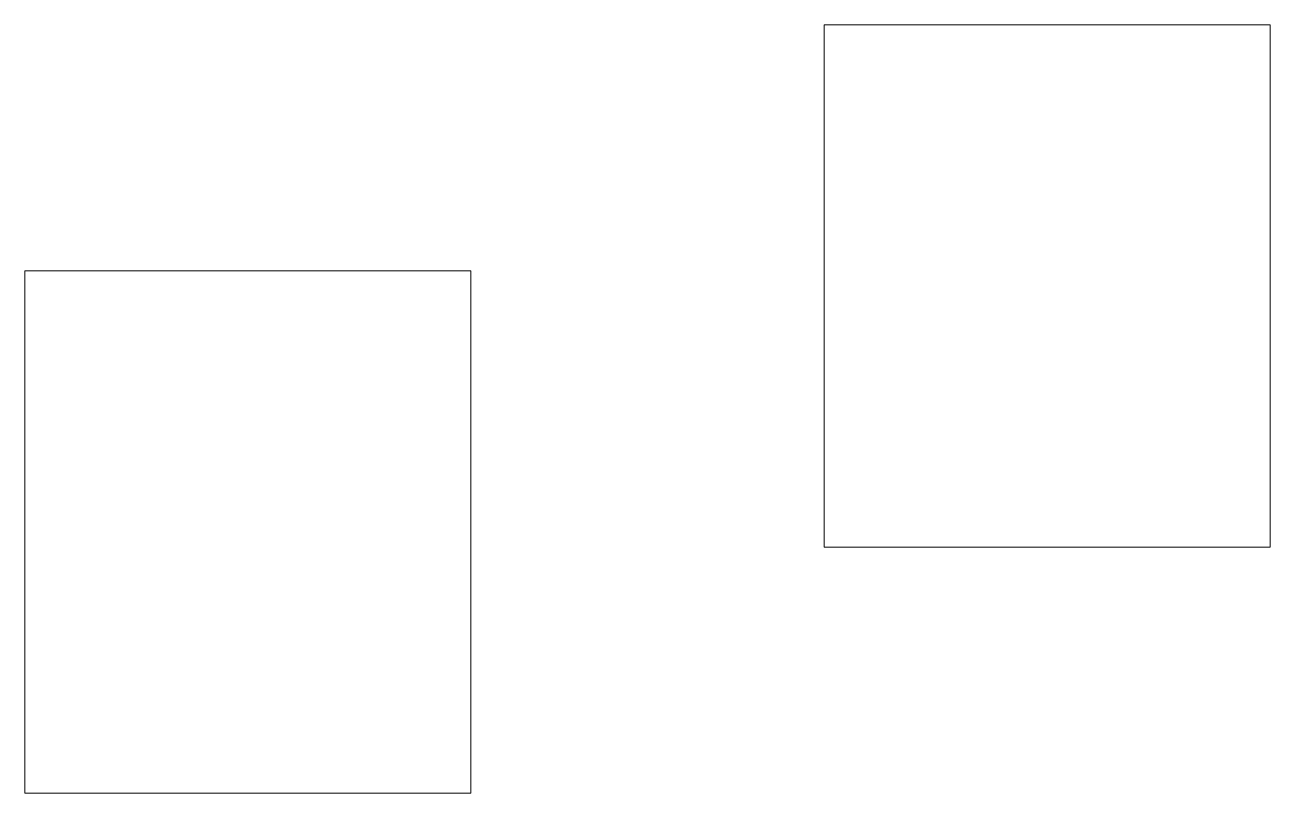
# Model space of a CAD drawing. Units: millimetres at full size, sheet at 1:50. Extents: x -2389 to 244, y 65 to 1690.
import ezdxf

# ---------------------------------------------------------------- set-up
doc = ezdxf.new("R2010")
doc.units = ezdxf.units.MM
doc.header["$LTSCALE"] = 50
doc.layers.add('0-0', color=7, linetype='Continuous', lineweight=9)

# ---------------------------------------------------------------- blocks, each defined once
blk = doc.blocks.new('copy-block')
at = {"layer": '0-0'}
for points in [[(373.84, 812.69), (1316.56, 812.69), (1316.56, -292.57), (373.84, -292.57)], [(-1316.56, 292.57), (-373.84, 292.57), (-373.84, -812.69), (-1316.56, -812.69)]]:
    blk.add_lwpolyline(points, close=True, dxfattribs=at)

msp = doc.modelspace()

# ---------------------------------------------------------------- block references
at = {"layer": '0-0'}
msp.add_blockref('copy-block', (-1072.76, 877.71), dxfattribs=at)

doc.saveas('drawing.dxf')
